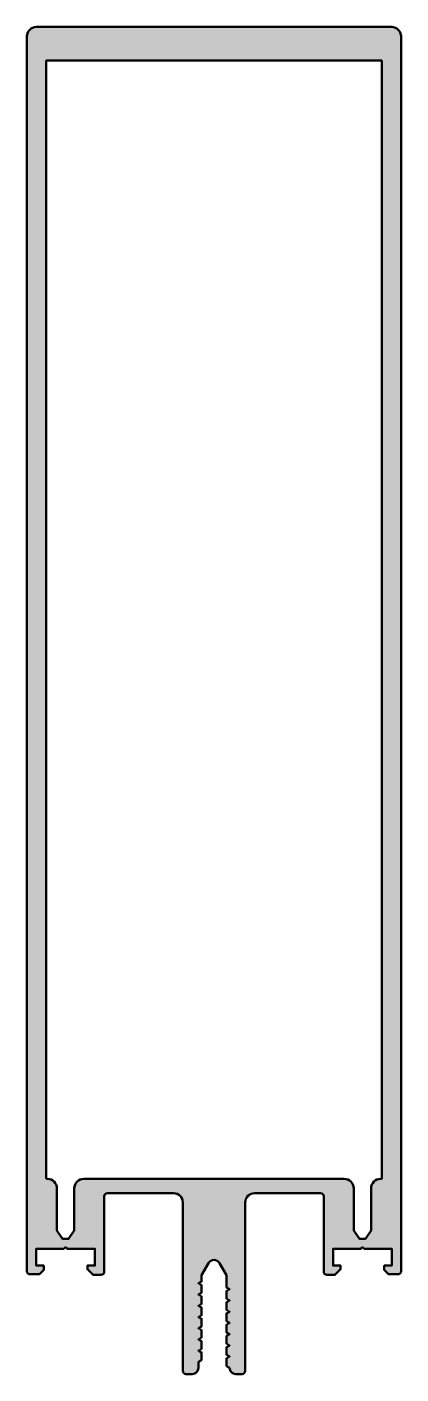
# Model space of a CAD drawing. Extents: x -30 to 30, y -16 to 200.
import ezdxf

# ---------------------------------------------------------------- set-up
doc = ezdxf.new("R2010")
doc.units = 0
doc.layers.add('0S-Alu contour', color=7, linetype='Continuous', lineweight=50)
doc.layers.add('0S-Alu hatch', color=252, linetype='Continuous', lineweight=25)

# ---------------------------------------------------------------- blocks, each defined once
blk = doc.blocks.new('324080__8A7C521B_59BC_4373_93C5_81AE55A7D153_')
at = {"layer": '0S-Alu hatch'}
h = blk.add_hatch(color=256, dxfattribs=at)
edge = h.paths.add_edge_path()
edge.add_arc((-28.50000000000026, 198.5000000000002), 1.499999999999886, 90.0000000000011, 180)
edge.add_line((-30.00000000000014, 198.5000000000002), (-30.00000000000014, 0.5000000000000853))
edge.add_arc((-29.50000000000012, 0.5000000000000285), 0.5000000000000214, 180, 269.9999999999943)
edge.add_line((-29.50000000000017, 7.1e-15), (-28.00000000000023, 8.53e-14))
edge.add_line((-28.00000000000023, 8.53e-14), (-27.30000000000018, 0.7000000000000455))
edge.add_line((-27.30000000000018, 0.7000000000000455), (-27.30000000000018, 1.399999999999948))
edge.add_line((-27.30000000000018, 1.399999999999948), (-28.50000000000012, 1.399999999999948))
edge.add_line((-28.50000000000012, 1.399999999999948), (-28.50000000000017, 4.09999999999988))
edge.add_line((-28.50000000000017, 4.09999999999988), (-24.04494897427844, 4.099999999999937))
edge.add_ellipse((-23.80000000000013, 4.049999999999897), major_axis=(-0.2500000000000059, 0), ratio=1, start_angle=191.5369590328246, end_angle=348.46304096717546, ccw=False)
edge.add_line((-23.55505102572181, 4.099999999999937), (-19.10000000000015, 4.099999999999909))
edge.add_line((-19.10000000000015, 4.099999999999909), (-19.10000000000021, 1.399999999999863))
edge.add_line((-19.10000000000021, 1.399999999999863), (-20.30000000000017, 1.400000000000062))
edge.add_line((-20.30000000000017, 1.400000000000062), (-20.30000000000022, 0.8000000000000113))
edge.add_line((-20.30000000000022, 0.8000000000000113), (-19.40000000000033, -0.0999999999998522))
edge.add_line((-19.40000000000033, -0.0999999999998522), (-18.10000000000028, -0.0999999999999091))
edge.add_arc((-18.10000000000023, 0.4000000000002047), 0.5000000000001137, 269.9999999999951, 360)
edge.add_line((-17.60000000000012, 0.4000000000002047), (-17.60000000000013, 12.4999999999998))
edge.add_ellipse((-17.10000000000013, 12.49999999999997), major_axis=(-0.5, 0), ratio=1, start_angle=270.00000000001467, end_angle=360, ccw=False)
edge.add_line((-17.10000000000026, 12.99999999999997), (-6.500000000000056, 12.99999999999986))
edge.add_ellipse((-6.500000000000071, 11.49999999999983), major_axis=(-1.500000000000028, 0), ratio=1, start_angle=180, end_angle=269.99999999999943, ccw=False)
edge.add_line((-5.000000000000042, 11.49999999999983), (-5.000000000000056, -15.49999999999994))
edge.add_arc((-4.499999999999978, -15.5), 0.5000000000000782, 180, 269.9999999999943)
edge.add_line((-4.500000000000028, -16.00000000000008), (-3.500000000000056, -16.00000000000008))
edge.add_arc((-3.500000000000049, -15.00000000000003), 1.000000000000056, 269.9999999999996, 360)
edge.add_line((-2.499999999999992, -15.00000000000003), (-2.500000000000014, -14.0527767967157))
edge.add_line((-2.500000000000014, -14.0527767967157), (-2.000000000000014, -13.76410166212088))
edge.add_line((-2.000000000000014, -13.76410166212088), (-2.000000000000028, -12.54145193131046))
edge.add_line((-2.000000000000028, -12.54145193131046), (-2.500000000000028, -12.25277679671569))
edge.add_line((-2.500000000000028, -12.25277679671569), (-2.000000000000028, -11.96410166212086))
edge.add_line((-2.000000000000028, -11.96410166212086), (-2.000000000000056, -10.74145193131053))
edge.add_line((-2.000000000000056, -10.74145193131053), (-2.500000000000028, -10.45277679671565))
edge.add_line((-2.500000000000028, -10.45277679671565), (-1.999999999999985, -10.16410166212085))
edge.add_line((-1.999999999999985, -10.16410166212085), (-2.000000000000056, -8.94145193131044))
edge.add_line((-2.000000000000056, -8.94145193131044), (-2.500000000000071, -8.652776796715727))
edge.add_line((-2.500000000000071, -8.652776796715727), (-2.000000000000056, -8.36410166212076))
edge.add_line((-2.000000000000056, -8.36410166212076), (-2.000000000000014, -7.141451931310598))
edge.add_line((-2.000000000000014, -7.141451931310598), (-2.500000000000085, -6.852776796715716))
edge.add_line((-2.500000000000085, -6.852776796715716), (-2.000000000000085, -6.564101662120776))
edge.add_line((-2.000000000000085, -6.564101662120776), (-1.999999999999985, -5.341451931310501))
edge.add_line((-1.999999999999985, -5.341451931310501), (-2.499999999999985, -5.052776796715619))
edge.add_line((-2.499999999999985, -5.052776796715619), (-2.000000000000014, -4.76410166212085))
edge.add_line((-2.000000000000014, -4.76410166212085), (-2.000000000000085, -3.541451931310405))
edge.add_line((-2.000000000000085, -3.541451931310405), (-2.500000000000085, -3.252776796715721))
edge.add_line((-2.500000000000085, -3.252776796715721), (-2.000000000000071, -2.964101662120867))
edge.add_line((-2.000000000000071, -2.964101662120867), (-2.000000000000014, -1.741451931310422))
edge.add_line((-2.000000000000014, -1.741451931310422), (-2.500000000000056, -1.452776796715625))
edge.add_line((-2.500000000000056, -1.452776796715625), (-2.000000000000014, -1.164101662120941))
edge.add_line((-2.000000000000014, -1.164101662120941), (-2.000000000000071, -0.1641016621209417))
edge.add_line((-2.000000000000071, -0.1641016621209417), (-0.8660253585605348, 1.799999999999982))
edge.add_ellipse((4.522397e-08, 1.299999999999983), major_axis=(-1.000000000000057, 0), ratio=1, start_angle=209.9999999999999, end_angle=330.00000000000193, ccw=False)
edge.add_line((0.8660254490084597, 1.800000000000009), (1.999999999999914, -0.1641015681549334))
edge.add_line((1.999999999999914, -0.1641015681549334), (1.999999999999857, -2.111324865405208))
edge.add_line((1.999999999999857, -2.111324865405208), (2.499999999999928, -2.400000000000034))
edge.add_line((2.499999999999928, -2.400000000000034), (1.999999999999843, -2.688675134594632))
edge.add_line((1.999999999999843, -2.688675134594632), (1.9999999999999, -3.911324865405163))
edge.add_line((1.9999999999999, -3.911324865405163), (2.499999999999914, -4.200000000000045))
edge.add_line((2.499999999999914, -4.200000000000045), (1.999999999999801, -4.488675134594728))
edge.add_line((1.999999999999801, -4.488675134594728), (1.999999999999829, -5.711324865405146))
edge.add_line((1.999999999999829, -5.711324865405146), (2.499999999999957, -6.000000000000056))
edge.add_line((2.499999999999957, -6.000000000000056), (1.999999999999843, -6.28867513459474))
edge.add_line((1.999999999999843, -6.28867513459474), (1.999999999999857, -7.511324865405185))
edge.add_line((1.999999999999857, -7.511324865405185), (2.499999999999928, -7.800000000000068))
edge.add_line((2.499999999999928, -7.800000000000068), (1.999999999999815, -8.088675134594922))
edge.add_line((1.999999999999815, -8.088675134594922), (1.999999999999801, -9.31132486540514))
edge.add_line((1.999999999999801, -9.31132486540514), (2.499999999999971, -9.599999999999937))
edge.add_line((2.499999999999971, -9.599999999999937), (1.999999999999886, -9.888675134594706))
edge.add_line((1.999999999999886, -9.888675134594706), (1.999999999999857, -11.11132486540523))
edge.add_line((1.999999999999857, -11.11132486540523), (2.499999999999886, -11.4))
edge.add_line((2.499999999999886, -11.4), (1.999999999999801, -11.6886751345948))
edge.add_line((1.999999999999801, -11.6886751345948), (1.999999999999801, -12.9113248654051))
edge.add_line((1.999999999999801, -12.9113248654051), (2.499999999999928, -13.2000000000001))
edge.add_line((2.499999999999928, -13.2000000000001), (1.999999999999886, -13.48867513459478))
edge.add_line((1.999999999999886, -13.48867513459478), (1.999999999999886, -14.71132486540532))
edge.add_line((1.999999999999886, -14.71132486540532), (2.499999999999801, -15.00000000000003))
edge.add_arc((3.499999999999779, -15), 0.9999999999999786, 180, 270.0000000000029)
edge.add_line((3.499999999999829, -15.99999999999998), (4.499999999999928, -16.00000000000008))
edge.add_arc((4.5, -15.50000000000011), 0.4999999999999716, 269.9999999999919, 360)
edge.add_line((4.999999999999971, -15.50000000000011), (4.999999999999843, 11.49999999999988))
edge.add_ellipse((6.499999999999937, 11.4999999999998), major_axis=(-1.500000000000093, 0), ratio=1, start_angle=269.99999999999983, end_angle=360, ccw=False)
edge.add_line((6.499999999999943, 12.99999999999989), (17.09999999999989, 13))
edge.add_ellipse((17.09999999999983, 12.49999999999997), major_axis=(-0.5000000000000266, 0), ratio=1, start_angle=180, end_angle=269.99999999999267, ccw=False)
edge.add_line((17.59999999999985, 12.49999999999997), (17.59999999999986, 0.400000000000091))
edge.add_arc((18.0999999999999, 0.4000000000001478), 0.5000000000000391, 180, 270.0000000000069)
edge.add_line((18.09999999999996, -0.0999999999998913), (19.39999999999999, -0.0999999999999091))
edge.add_line((19.39999999999999, -0.0999999999999091), (20.3, 0.8000000000000397))
edge.add_line((20.3, 0.8000000000000397), (20.29999999999988, 1.400000000000005))
edge.add_line((20.29999999999988, 1.400000000000005), (19.09999999999989, 1.399999999999891))
edge.add_line((19.09999999999989, 1.399999999999891), (19.09999999999989, 4.099999999999909))
edge.add_line((19.09999999999989, 4.099999999999909), (23.55505102572157, 4.099999999999937))
edge.add_ellipse((23.79999999999988, 4.049999999999897), major_axis=(-0.2500000000000059, 0), ratio=1, start_angle=191.5369590328246, end_angle=348.46304096717546, ccw=False)
edge.add_line((24.0449489742782, 4.099999999999937), (28.49999999999987, 4.099999999999937))
edge.add_line((28.49999999999987, 4.099999999999937), (28.49999999999983, 1.39999999999992))
edge.add_line((28.49999999999983, 1.39999999999992), (27.2999999999999, 1.399999999999948))
edge.add_line((27.2999999999999, 1.399999999999948), (27.29999999999988, 0.700000000000017))
edge.add_line((27.29999999999988, 0.700000000000017), (27.99999999999999, 0))
edge.add_line((27.99999999999999, 0), (29.49999999999988, 1.137e-13))
edge.add_arc((29.49999999999992, 0.5000000000001137), 0.5, 269.9999999999968, 360)
edge.add_line((29.99999999999992, 0.5000000000001137), (29.9999999999999, 198.4999999999998))
edge.add_arc((28.49999999999988, 198.4999999999999), 1.500000000000021, 0, 89.99999999999864)
edge.add_line((28.49999999999992, 199.9999999999999), (-28.50000000000028, 200.0000000000001))
edge = h.paths.add_edge_path()
edge.add_line((-26.90000000000009, 15.30000000000007), (-26.90000000000015, 194.5999999999999))
edge.add_line((-26.90000000000015, 194.5999999999999), (26.89999999999988, 194.5999999999999))
edge.add_line((26.89999999999988, 194.5999999999999), (26.89999999999985, 15.30000000000001))
edge.add_line((26.89999999999985, 15.30000000000001), (26.69999999999998, 15.30000000000003))
edge.add_arc((26.69999999999993, 13.79999999999998), 1.500000000000053, 89.99999999999824, 180)
edge.add_line((25.19999999999988, 13.80000000000004), (25.19999999999992, 7.00000000000017))
edge.add_line((25.19999999999992, 7.00000000000017), (24.28973020032719, 5.700000000000159))
edge.add_line((24.28973020032719, 5.700000000000159), (23.31026979967255, 5.700000000000045))
edge.add_line((23.31026979967255, 5.700000000000045), (22.39999999999991, 7.00000000000017))
edge.add_line((22.39999999999991, 7.00000000000017), (22.39999999999989, 13.80000000000001))
edge.add_arc((20.89999999999992, 13.80000000000001), 1.499999999999971, 0, 90.00000000000055)
edge.add_line((20.8999999999999, 15.29999999999998), (-20.9000000000003, 15.29999999999986))
edge.add_arc((-20.90000000000033, 13.80000000000001), 1.49999999999985, 89.9999999999992, 180)
edge.add_line((-22.40000000000017, 13.80000000000004), (-22.40000000000017, 7.000000000000198))
edge.add_line((-22.40000000000017, 7.000000000000198), (-23.31026979967274, 5.700000000000159))
edge.add_line((-23.31026979967274, 5.700000000000159), (-24.28973020032737, 5.700000000000073))
edge.add_line((-24.28973020032737, 5.700000000000073), (-25.20000000000022, 7.000000000000198))
edge.add_line((-25.20000000000022, 7.000000000000198), (-25.20000000000016, 13.80000000000009))
edge.add_arc((-26.70000000000011, 13.80000000000009), 1.499999999999943, 0, 90.00000000000217)
edge.add_line((-26.70000000000016, 15.30000000000004), (-26.90000000000009, 15.30000000000007))
at = {"layer": '0S-Alu contour', "color": 7}
for points in [[(28.49999999999992, 199.9999999999999), (-28.50000000000028, 200.0000000000001)], [(-30.00000000000014, 198.5000000000002), (-30.00000000000014, 0.5000000000000853)], [(29.99999999999992, 0.5000000000001137), (29.9999999999999, 198.4999999999998)], [(-26.90000000000009, 15.30000000000007), (-26.90000000000015, 194.5999999999999), (26.89999999999988, 194.5999999999999), (26.89999999999985, 15.30000000000001), (26.69999999999998, 15.30000000000003)], [(-26.70000000000016, 15.30000000000004), (-26.90000000000009, 15.30000000000007)], [(20.8999999999999, 15.29999999999998), (-20.9000000000003, 15.29999999999986)], [(-22.40000000000017, 13.80000000000004), (-22.40000000000017, 7.000000000000198), (-23.31026979967274, 5.700000000000159), (-24.28973020032737, 5.700000000000073), (-25.20000000000022, 7.000000000000198), (-25.20000000000016, 13.80000000000009)], [(-17.10000000000026, 12.99999999999997), (-6.500000000000056, 12.99999999999986)], [(6.499999999999943, 12.99999999999989), (17.09999999999989, 13)], [(25.19999999999988, 13.80000000000004), (25.19999999999992, 7.00000000000017), (24.28973020032719, 5.700000000000159), (23.31026979967255, 5.700000000000045), (22.39999999999991, 7.00000000000017), (22.39999999999989, 13.80000000000001)], [(-17.60000000000012, 0.4000000000002047), (-17.60000000000013, 12.4999999999998)], [(-5.000000000000042, 11.49999999999983), (-5.000000000000056, -15.49999999999994)], [(4.999999999999971, -15.50000000000011), (4.999999999999843, 11.49999999999988)], [(17.59999999999985, 12.49999999999997), (17.59999999999986, 0.400000000000091)], [(-29.50000000000017, 7.1e-15), (-28.00000000000023, 8.53e-14), (-27.30000000000018, 0.7000000000000455), (-27.30000000000018, 1.399999999999948), (-28.50000000000012, 1.399999999999948), (-28.50000000000017, 4.09999999999988), (-24.04494897427844, 4.099999999999937)], [(-23.55505102572181, 4.099999999999937), (-19.10000000000015, 4.099999999999909), (-19.10000000000021, 1.399999999999863), (-20.30000000000017, 1.400000000000062), (-20.30000000000022, 0.8000000000000113), (-19.40000000000033, -0.0999999999998522), (-18.10000000000028, -0.0999999999999091)], [(18.09999999999996, -0.0999999999998913), (19.39999999999999, -0.0999999999999091), (20.3, 0.8000000000000397), (20.29999999999988, 1.400000000000005), (19.09999999999989, 1.399999999999891), (19.09999999999989, 4.099999999999909), (23.55505102572157, 4.099999999999937)], [(24.0449489742782, 4.099999999999937), (28.49999999999987, 4.099999999999937), (28.49999999999983, 1.39999999999992), (27.2999999999999, 1.399999999999948), (27.29999999999988, 0.700000000000017), (27.99999999999999, 0), (29.49999999999988, 1.137e-13)], [(-2.499999999999992, -15.00000000000003), (-2.500000000000014, -14.0527767967157), (-2.000000000000014, -13.76410166212088), (-2.000000000000028, -12.54145193131046), (-2.500000000000028, -12.25277679671569), (-2.000000000000028, -11.96410166212086), (-2.000000000000056, -10.74145193131053), (-2.500000000000028, -10.45277679671565), (-1.999999999999985, -10.16410166212085), (-2.000000000000056, -8.94145193131044), (-2.500000000000071, -8.652776796715727), (-2.000000000000056, -8.36410166212076), (-2.000000000000014, -7.141451931310598), (-2.500000000000085, -6.852776796715716), (-2.000000000000085, -6.564101662120776), (-1.999999999999985, -5.341451931310501), (-2.499999999999985, -5.052776796715619), (-2.000000000000014, -4.76410166212085), (-2.000000000000085, -3.541451931310405), (-2.500000000000085, -3.252776796715721), (-2.000000000000071, -2.964101662120867), (-2.000000000000014, -1.741451931310422), (-2.500000000000056, -1.452776796715625), (-2.000000000000014, -1.164101662120941), (-2.000000000000071, -0.1641016621209417), (-0.8660253585605348, 1.799999999999982)], [(0.8660254490084597, 1.800000000000009), (1.999999999999914, -0.1641015681549334), (1.999999999999857, -2.111324865405208), (2.499999999999928, -2.400000000000034), (1.999999999999843, -2.688675134594632), (1.9999999999999, -3.911324865405163), (2.499999999999914, -4.200000000000045), (1.999999999999801, -4.488675134594728), (1.999999999999829, -5.711324865405146), (2.499999999999957, -6.000000000000056), (1.999999999999843, -6.28867513459474), (1.999999999999857, -7.511324865405185), (2.499999999999928, -7.800000000000068), (1.999999999999815, -8.088675134594922), (1.999999999999801, -9.31132486540514), (2.499999999999971, -9.599999999999937), (1.999999999999886, -9.888675134594706), (1.999999999999857, -11.11132486540523), (2.499999999999886, -11.4), (1.999999999999801, -11.6886751345948), (1.999999999999801, -12.9113248654051), (2.499999999999928, -13.2000000000001), (1.999999999999886, -13.48867513459478), (1.999999999999886, -14.71132486540532), (2.499999999999801, -15.00000000000003)], [(-4.500000000000028, -16.00000000000008), (-3.500000000000056, -16.00000000000008)], [(3.499999999999829, -15.99999999999998), (4.499999999999928, -16.00000000000008)]]:
    blk.add_lwpolyline(points, dxfattribs=at)
for centre, radius, start, end in [((-28.50000000000026, 198.5000000000002), 1.499999999999886, 90.0000000000011, 180), ((28.49999999999988, 198.4999999999999), 1.500000000000021, 0, 89.99999999999864), ((-26.70000000000011, 13.80000000000009), 1.499999999999943, 0, 90.00000000000217), ((-20.90000000000033, 13.80000000000001), 1.49999999999985, 89.9999999999992, 180), ((20.89999999999992, 13.80000000000001), 1.499999999999971, 0, 90.00000000000055), ((26.69999999999993, 13.79999999999998), 1.500000000000053, 89.99999999999824, 180), ((-29.50000000000012, 0.5000000000000285), 0.5000000000000214, 180, 269.9999999999943), ((-18.10000000000023, 0.4000000000002047), 0.5000000000001137, 269.9999999999951, 0), ((18.0999999999999, 0.4000000000001478), 0.5000000000000391, 180, 270.0000000000069), ((29.49999999999992, 0.5000000000001137), 0.5, 269.9999999999968, 0), ((-3.500000000000049, -15.00000000000003), 1.000000000000056, 269.9999999999996, 0), ((3.499999999999779, -15), 0.9999999999999786, 180, 270.0000000000029), ((-4.499999999999978, -15.5), 0.5000000000000782, 180, 269.9999999999943), ((4.5, -15.50000000000011), 0.4999999999999716, 269.9999999999919, 0)]:
    blk.add_arc(centre, radius, start, end, dxfattribs=at)
at = {"layer": '0S-Alu contour', "color": 7, "extrusion": (0, 0, -1)}
for centre, radius, start, end in [((17.10000000000013, 12.49999999999997), 0.5, 0, 89.99999999998533), ((6.500000000000071, 11.49999999999983), 1.500000000000028, 90.00000000000055, 180), ((-6.499999999999937, 11.4999999999998), 1.500000000000094, 0, 90.00000000000018), ((-17.09999999999983, 12.49999999999997), 0.5000000000000266, 90.00000000000733, 180), ((23.80000000000013, 4.049999999999897), 0.2500000000000059, 11.53695903282453, 168.4630409671754), ((-4.522397e-08, 1.299999999999983), 1.000000000000057, 29.99999999999807, 150.0000000000001), ((-23.79999999999988, 4.049999999999897), 0.2500000000000059, 11.53695903282453, 168.4630409671754)]:
    blk.add_arc(centre, radius, start, end, dxfattribs=at)
blk = doc.blocks.new('324080__A5DB93D5_540F_45C3_90D4_0E1F6E787582_')
at = {"layer": '0S-Alu contour', "color": 7}
blk.add_blockref('324080__8A7C521B_59BC_4373_93C5_81AE55A7D153_', (0, 0), dxfattribs=at)

msp = doc.modelspace()

# ---------------------------------------------------------------- block references
at = {"layer": '0S-Alu contour', "color": 7}
msp.add_blockref('324080__A5DB93D5_540F_45C3_90D4_0E1F6E787582_', (0, 0), dxfattribs=at)

doc.saveas('drawing.dxf')
